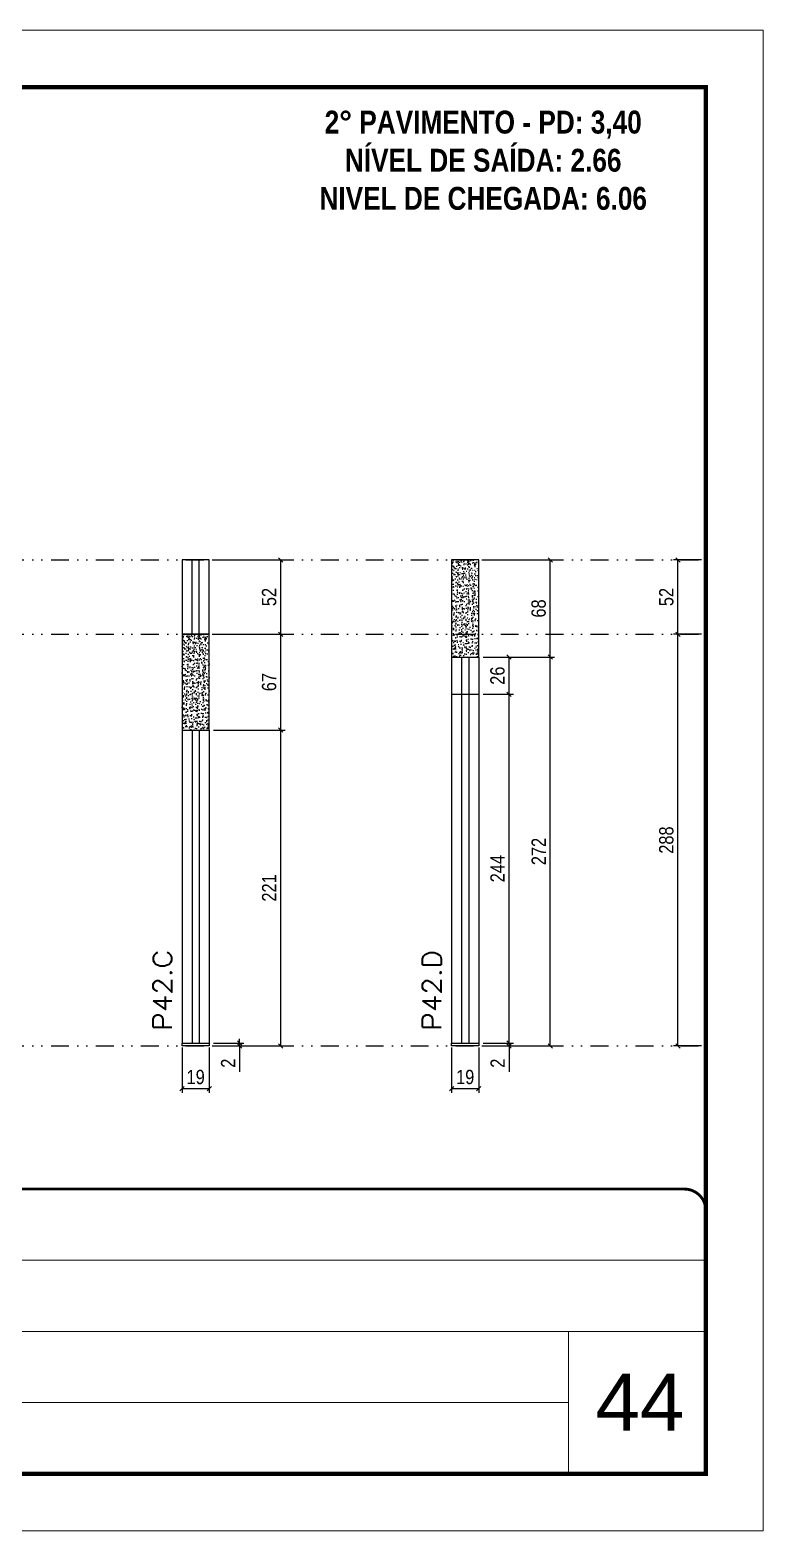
# Model space of a CAD drawing. Extents: x 14400 to 24104, y -21631 to 6985.
# Drawn here: x 20141 to 20653, y -5551 to -4501 of the extents above; entities that cross this region are included whole.
import ezdxf

# ---------------------------------------------------------------- set-up
doc = ezdxf.new("R2010")
doc.units = 0
for name, pattern in [('CONTINUO', [0]), ('DASHED', [0.75, 0.5, -0.25]), ('DIVIDE2', [0.625, 0.25, -0.125, 0, -0.125, 0, -0.125])]:
    doc.linetypes.add(name, pattern=pattern)
for name, color, linetype, lineweight in [('CARIMBO', 255, 'Continuous', 9), ('Folhas', 255, 'Continuous', 9), ('SARRAFO DE PRESSAO', 251, 'DASHED', 9), ('Texto Seção', 7, 'Continuous', 15)]:
    doc.layers.add(name, color=color, linetype=linetype, lineweight=lineweight)
for name, color, linetype in [('COTA', 241, 'Continuous'), ('NOMENCLATURA', 7, 'Continuous'), ('Nível', 160, 'Continuous'), ('Painéis', 200, 'Continuous'), ('SARR_2.2x7', 40, 'Continuous')]:
    doc.layers.add(name, color=color, linetype=linetype)
doc.styles.add('ARIAL', font='arial.ttf')
doc.styles.add('COTA TECNICA', font='techl___.ttf', dxfattribs={"height": 10})
doc.styles.add('COTA TECNICA-50', font='techl___.ttf', dxfattribs={"height": 10})
doc.styles.add('REGUA-120', font='ROMANS.shx', dxfattribs={"height": 15})
doc.styles.add('ROMANC', font='techb___.ttf', dxfattribs={"height": 2.5})
doc.dimstyles.new('COTA PAINEL-50', dxfattribs={"dimtxt": 10, "dimasz": 3, "dimexe": 3, "dimexo": 3, "dimgap": 3, "dimtad": 1, "dimdec": 1, "dimzin": 12, "dimdsep": 46, "dimtxsty": 'COTA TECNICA-50', "dimblk1": 'OBLIQUE', "dimblk2": 'OBLIQUE', "dimsah": 1, "dimcen": 0.9, "dimclrd": 4, "dimclre": 4, "dimclrt": 240, "dimadec": 1, "dimazin": 3, "dimtfac": 1, "dimtdec": 1, "dimtmove": 0, "dimatfit": 3, "dimfxl": 1, "dimtolj": 1, "dimtzin": 12, "dimarcsym": 0})
doc.dimstyles.new('PAINEL', dxfattribs={"dimtxt": 10, "dimasz": 3, "dimexe": 3, "dimexo": 3, "dimgap": 3, "dimtad": 1, "dimdec": 1, "dimzin": 12, "dimdsep": 46, "dimtxsty": 'COTA TECNICA', "dimblk1": 'OBLIQUE', "dimblk2": 'OBLIQUE', "dimsah": 1, "dimcen": 0.9, "dimclrd": 4, "dimclre": 4, "dimclrt": 240, "dimadec": 1, "dimazin": 3, "dimtfac": 1, "dimtdec": 1, "dimtmove": 0, "dimatfit": 3, "dimfxl": 1, "dimtolj": 1, "dimtzin": 12, "dimarcsym": 0})

# ---------------------------------------------------------------- blocks, each defined once
blk = doc.blocks.new('9999999999')
at = {"color": 30, "linetype": 'CONTINUO'}
for p, q in [((98564.6, 34379.6), (99584, 34379.6)), ((98564.6, 34329.8), (99488, 34329.8)), ((99584, 34329.8), (99488, 34329.8)), ((99488, 34329.8), (99488, 34230.2)), ((98564.6, 34280), (99488, 34280))]:
    blk.add_line(p, q, dxfattribs=at)
at = {"color": 30, "linetype": 'CONTINUO', "const_width": 2}
blk.add_lwpolyline([(99584, 34230.2), (99584, 34414.4, 0.414214), (99569, 34429.4), (98229, 34429.4, 0.414214), (98214, 34414.4), (98214, 34245.2, 0.414214), (98229, 34230.2), (99584, 34230.2)], format="xyb", dxfattribs=at)
at = {"layer": 'Folhas'}
blk.add_lwpolyline([(98139, 34190.2), (99624, 34190.2), (99624, 35240.2), (98139, 35240.2)], close=True, dxfattribs=at)
at = {"layer": 'Folhas', "color": 30, "const_width": 3}
blk.add_lwpolyline([(98214, 34230.2), (99584, 34230.2), (99584, 35200.2), (98214, 35200.2)], close=True, dxfattribs=at)
blk = doc.blocks.new('_Oblique')
at = {"color": 0, "linetype": 'ByBlock', "lineweight": -2}
blk.add_line((-0.5, -0.5), (0.5, 0.5), dxfattribs=at)
blk = doc.blocks.new('*D2135')
at = {"layer": 'COTA', "color": 4, "lineweight": -2, "transparency": 16777216}
for p, q in [((20610.5, -4923.7), (20591, -4923.7)), ((20594, -5211.7), (20594, -4923.7)), ((20610.5, -5211.7), (20591, -5211.7))]:
    blk.add_line(p, q, dxfattribs=at)
at = {"layer": 'Defpoints', "color": 0, "transparency": 16777216}
for p in [(20594, -4923.7), (20613.5, -4923.7), (20613.5, -5211.7)]:
    blk.add_point(p, dxfattribs=at)
at = {"layer": 'COTA', "color": 4, "lineweight": -2, "transparency": 16777216, "xscale": 3, "yscale": 3, "zscale": 3}
for p, rotation in [((20594, -4923.7), 90), ((20594, -5211.7), 270)]:
    blk.add_blockref('_Oblique', p, dxfattribs=dict(at, rotation=rotation))
at = {"layer": 'COTA', "color": 240, "transparency": 16777216, "insert": (20585.9, -5067.7), "char_height": 10, "attachment_point": 5, "rotation": 90, "style": 'COTA TECNICA'}
blk.add_mtext('\\A1;288', dxfattribs=at)
blk = doc.blocks.new('*D2136')
at = {"layer": 'COTA', "color": 4, "lineweight": -2, "transparency": 16777216}
for p, q in [((20610.5, -4871.7), (20591, -4871.7)), ((20594, -4923.7), (20594, -4871.7)), ((20610.5, -4923.7), (20591, -4923.7))]:
    blk.add_line(p, q, dxfattribs=at)
at = {"layer": 'Defpoints', "color": 0, "transparency": 16777216}
for p in [(20594, -4871.7), (20613.5, -4871.7), (20613.5, -4923.7)]:
    blk.add_point(p, dxfattribs=at)
at = {"layer": 'COTA', "color": 4, "lineweight": -2, "transparency": 16777216, "xscale": 3, "yscale": 3, "zscale": 3}
for p, rotation in [((20594, -4871.7), 90), ((20594, -4923.7), 270)]:
    blk.add_blockref('_Oblique', p, dxfattribs=dict(at, rotation=rotation))
at = {"layer": 'COTA', "color": 240, "transparency": 16777216, "insert": (20585.9, -4897.7), "char_height": 10, "attachment_point": 5, "rotation": 90, "style": 'COTA TECNICA'}
blk.add_mtext('\\A1;52', dxfattribs=at)
blk = doc.blocks.new('*D2159')
at = {"layer": 'COTA', "color": 4, "lineweight": -2, "transparency": 16777216}
for p, q in [((20247.2, -5212.7), (20247.2, -5244.6)), ((20266.2, -5212.7), (20266.2, -5244.6)), ((20247.2, -5241.6), (20266.2, -5241.6))]:
    blk.add_line(p, q, dxfattribs=at)
at = {"layer": 'Defpoints', "color": 0, "transparency": 16777216}
for p in [(20247.2, -5209.7), (20266.2, -5209.7), (20266.2, -5241.6)]:
    blk.add_point(p, dxfattribs=at)
at = {"layer": 'COTA', "color": 4, "lineweight": -2, "transparency": 16777216, "xscale": 3, "yscale": 3, "zscale": 3, "rotation": 180}
blk.add_blockref('_Oblique', (20247.2, -5241.6), dxfattribs=at)
at = {"layer": 'COTA', "color": 4, "lineweight": -2, "transparency": 16777216, "xscale": 3, "yscale": 3, "zscale": 3}
blk.add_blockref('_Oblique', (20266.2, -5241.6), dxfattribs=at)
at = {"layer": 'COTA', "color": 240, "transparency": 16777216, "insert": (20256.7, -5233.5), "char_height": 10, "attachment_point": 5, "style": 'COTA TECNICA'}
blk.add_mtext('\\A1;19', dxfattribs=at)
blk = doc.blocks.new('*D2160')
at = {"layer": 'COTA', "color": 4, "lineweight": -2, "transparency": 16777216}
for p, q in [((20287.4, -5209.7), (20287.4, -5206.7)), ((20269.2, -5209.7), (20290.4, -5209.7)), ((20269.2, -5211.7), (20290.4, -5211.7)), ((20287.4, -5209.7), (20287.4, -5211.7)), ((20287.4, -5211.7), (20287.4, -5229.9))]:
    blk.add_line(p, q, dxfattribs=at)
at = {"layer": 'Defpoints', "color": 0, "transparency": 16777216}
for p in [(20266.2, -5209.7), (20266.2, -5211.7), (20287.4, -5209.7)]:
    blk.add_point(p, dxfattribs=at)
at = {"layer": 'COTA', "color": 4, "lineweight": -2, "transparency": 16777216, "xscale": 3, "yscale": 3, "zscale": 3}
for p, rotation in [((20287.4, -5209.7), 270), ((20287.4, -5211.7), 90)]:
    blk.add_blockref('_Oblique', p, dxfattribs=dict(at, rotation=rotation))
at = {"layer": 'COTA', "color": 240, "transparency": 16777216, "insert": (20279.4, -5223.8), "char_height": 10, "attachment_point": 5, "rotation": 90, "style": 'COTA TECNICA-50'}
blk.add_mtext('\\A1;2', dxfattribs=at)
blk = doc.blocks.new('*D2161')
at = {"layer": 'COTA', "color": 4, "lineweight": -2, "transparency": 16777216}
for p, q in [((20269.2, -4990.7), (20319.2, -4990.7)), ((20316.2, -5211.7), (20316.2, -4990.7)), ((20269.2, -5211.7), (20319.2, -5211.7))]:
    blk.add_line(p, q, dxfattribs=at)
at = {"layer": 'Defpoints', "color": 0, "transparency": 16777216}
for p in [(20266.2, -4990.7), (20316.2, -4990.7), (20266.2, -5211.7)]:
    blk.add_point(p, dxfattribs=at)
at = {"layer": 'COTA', "color": 4, "lineweight": -2, "transparency": 16777216, "xscale": 3, "yscale": 3, "zscale": 3}
for p, rotation in [((20316.2, -4990.7), 90), ((20316.2, -5211.7), 270)]:
    blk.add_blockref('_Oblique', p, dxfattribs=dict(at, rotation=rotation))
at = {"layer": 'COTA', "color": 240, "transparency": 16777216, "insert": (20308.1, -5101.2), "char_height": 10, "attachment_point": 5, "rotation": 90, "style": 'COTA TECNICA-50'}
blk.add_mtext('\\A1;221', dxfattribs=at)
blk = doc.blocks.new('*D2162')
at = {"layer": 'COTA', "color": 4, "lineweight": -2, "transparency": 16777216}
for p, q in [((20269.2, -4923.7), (20319.2, -4923.7)), ((20316.2, -4990.7), (20316.2, -4923.7)), ((20269.2, -4990.7), (20319.2, -4990.7))]:
    blk.add_line(p, q, dxfattribs=at)
at = {"layer": 'Defpoints', "color": 0, "transparency": 16777216}
for p in [(20266.2, -4923.7), (20316.2, -4923.7), (20266.2, -4990.7)]:
    blk.add_point(p, dxfattribs=at)
at = {"layer": 'COTA', "color": 4, "lineweight": -2, "transparency": 16777216, "xscale": 3, "yscale": 3, "zscale": 3}
for p, rotation in [((20316.2, -4923.7), 90), ((20316.2, -4990.7), 270)]:
    blk.add_blockref('_Oblique', p, dxfattribs=dict(at, rotation=rotation))
at = {"layer": 'COTA', "color": 240, "transparency": 16777216, "insert": (20308.1, -4957.2), "char_height": 10, "attachment_point": 5, "rotation": 90, "style": 'COTA TECNICA'}
blk.add_mtext('\\A1;67', dxfattribs=at)
blk = doc.blocks.new('*D2163')
at = {"layer": 'COTA', "color": 4, "lineweight": -2, "transparency": 16777216}
for p, q in [((20269.2, -4871.7), (20319.2, -4871.7)), ((20316.2, -4923.7), (20316.2, -4871.7)), ((20269.2, -4923.7), (20319.2, -4923.7))]:
    blk.add_line(p, q, dxfattribs=at)
at = {"layer": 'Defpoints', "color": 0, "transparency": 16777216}
for p in [(20266.2, -4871.7), (20316.2, -4871.7), (20266.2, -4923.7)]:
    blk.add_point(p, dxfattribs=at)
at = {"layer": 'COTA', "color": 4, "lineweight": -2, "transparency": 16777216, "xscale": 3, "yscale": 3, "zscale": 3}
for p, rotation in [((20316.2, -4871.7), 90), ((20316.2, -4923.7), 270)]:
    blk.add_blockref('_Oblique', p, dxfattribs=dict(at, rotation=rotation))
at = {"layer": 'COTA', "color": 240, "transparency": 16777216, "insert": (20308.1, -4897.7), "char_height": 10, "attachment_point": 5, "rotation": 90, "style": 'COTA TECNICA'}
blk.add_mtext('\\A1;52', dxfattribs=at)
blk = doc.blocks.new('*D2164')
at = {"layer": 'COTA', "color": 4, "lineweight": -2, "transparency": 16777216}
for p, q in [((20435.7, -5212.7), (20435.7, -5244.6)), ((20454.7, -5212.7), (20454.7, -5244.6)), ((20435.7, -5241.6), (20454.7, -5241.6))]:
    blk.add_line(p, q, dxfattribs=at)
at = {"layer": 'Defpoints', "color": 0, "transparency": 16777216}
for p in [(20435.7, -5209.7), (20454.7, -5209.7), (20454.7, -5241.6)]:
    blk.add_point(p, dxfattribs=at)
at = {"layer": 'COTA', "color": 4, "lineweight": -2, "transparency": 16777216, "xscale": 3, "yscale": 3, "zscale": 3, "rotation": 180}
blk.add_blockref('_Oblique', (20435.7, -5241.6), dxfattribs=at)
at = {"layer": 'COTA', "color": 4, "lineweight": -2, "transparency": 16777216, "xscale": 3, "yscale": 3, "zscale": 3}
blk.add_blockref('_Oblique', (20454.7, -5241.6), dxfattribs=at)
at = {"layer": 'COTA', "color": 240, "transparency": 16777216, "insert": (20445.2, -5233.5), "char_height": 10, "attachment_point": 5, "style": 'COTA TECNICA'}
blk.add_mtext('\\A1;19', dxfattribs=at)
blk = doc.blocks.new('*D2165')
at = {"layer": 'COTA', "color": 4, "lineweight": -2, "transparency": 16777216}
for p, q in [((20475.9, -5209.7), (20475.9, -5206.7)), ((20457.7, -5209.7), (20478.9, -5209.7)), ((20457.7, -5211.7), (20478.9, -5211.7)), ((20475.9, -5209.7), (20475.9, -5211.7)), ((20475.9, -5211.7), (20475.9, -5229.9))]:
    blk.add_line(p, q, dxfattribs=at)
at = {"layer": 'Defpoints', "color": 0, "transparency": 16777216}
for p in [(20454.7, -5209.7), (20454.7, -5211.7), (20475.9, -5209.7)]:
    blk.add_point(p, dxfattribs=at)
at = {"layer": 'COTA', "color": 4, "lineweight": -2, "transparency": 16777216, "xscale": 3, "yscale": 3, "zscale": 3}
for p, rotation in [((20475.9, -5209.7), 270), ((20475.9, -5211.7), 90)]:
    blk.add_blockref('_Oblique', p, dxfattribs=dict(at, rotation=rotation))
at = {"layer": 'COTA', "color": 240, "transparency": 16777216, "insert": (20467.9, -5223.8), "char_height": 10, "attachment_point": 5, "rotation": 90, "style": 'COTA TECNICA-50'}
blk.add_mtext('\\A1;2', dxfattribs=at)
blk = doc.blocks.new('*D2166')
at = {"layer": 'COTA', "color": 4, "lineweight": -2, "transparency": 16777216}
for p, q in [((20457.7, -4939.7), (20507.7, -4939.7)), ((20504.7, -5211.7), (20504.7, -4939.7)), ((20457.7, -5211.7), (20507.7, -5211.7))]:
    blk.add_line(p, q, dxfattribs=at)
at = {"layer": 'Defpoints', "color": 0, "transparency": 16777216}
for p in [(20454.7, -4939.7), (20504.7, -4939.7), (20454.7, -5211.7)]:
    blk.add_point(p, dxfattribs=at)
at = {"layer": 'COTA', "color": 4, "lineweight": -2, "transparency": 16777216, "xscale": 3, "yscale": 3, "zscale": 3}
for p, rotation in [((20504.7, -4939.7), 90), ((20504.7, -5211.7), 270)]:
    blk.add_blockref('_Oblique', p, dxfattribs=dict(at, rotation=rotation))
at = {"layer": 'COTA', "color": 240, "transparency": 16777216, "insert": (20496.6, -5075.7), "char_height": 10, "attachment_point": 5, "rotation": 90, "style": 'COTA TECNICA-50'}
blk.add_mtext('\\A1;272', dxfattribs=at)
blk = doc.blocks.new('*D2167')
at = {"layer": 'COTA', "color": 4, "lineweight": -2, "transparency": 16777216}
for p, q in [((20457.7, -4871.7), (20507.7, -4871.7)), ((20504.7, -4939.7), (20504.7, -4871.7)), ((20457.7, -4939.7), (20507.7, -4939.7))]:
    blk.add_line(p, q, dxfattribs=at)
at = {"layer": 'Defpoints', "color": 0, "transparency": 16777216}
for p in [(20454.7, -4871.7), (20504.7, -4871.7), (20454.7, -4939.7)]:
    blk.add_point(p, dxfattribs=at)
at = {"layer": 'COTA', "color": 4, "lineweight": -2, "transparency": 16777216, "xscale": 3, "yscale": 3, "zscale": 3}
for p, rotation in [((20504.7, -4871.7), 90), ((20504.7, -4939.7), 270)]:
    blk.add_blockref('_Oblique', p, dxfattribs=dict(at, rotation=rotation))
at = {"layer": 'COTA', "color": 240, "transparency": 16777216, "insert": (20496.6, -4905.7), "char_height": 10, "attachment_point": 5, "rotation": 90, "style": 'COTA TECNICA'}
blk.add_mtext('\\A1;68', dxfattribs=at)
blk = doc.blocks.new('*D2169')
at = {"layer": 'COTA', "color": 4, "lineweight": -2, "transparency": 16777216}
for p, q in [((20457.7, -4965.7), (20478.9, -4965.7)), ((20475.9, -5209.7), (20475.9, -4965.7)), ((20457.7, -5209.7), (20478.9, -5209.7))]:
    blk.add_line(p, q, dxfattribs=at)
at = {"layer": 'Defpoints', "color": 0, "transparency": 16777216}
for p in [(20454.7, -4965.7), (20475.9, -4965.7), (20454.7, -5209.7)]:
    blk.add_point(p, dxfattribs=at)
at = {"layer": 'COTA', "color": 4, "lineweight": -2, "transparency": 16777216, "xscale": 3, "yscale": 3, "zscale": 3}
for p, rotation in [((20475.9, -4965.7), 90), ((20475.9, -5209.7), 270)]:
    blk.add_blockref('_Oblique', p, dxfattribs=dict(at, rotation=rotation))
at = {"layer": 'COTA', "color": 240, "transparency": 16777216, "insert": (20467.8, -5087.7), "char_height": 10, "attachment_point": 5, "rotation": 90, "style": 'COTA TECNICA'}
blk.add_mtext('\\A1;244', dxfattribs=at)
blk = doc.blocks.new('*D2168')
at = {"layer": 'COTA', "color": 4, "lineweight": -2, "transparency": 16777216}
for p, q in [((20457.7, -4939.7), (20478.9, -4939.7)), ((20475.9, -4965.7), (20475.9, -4939.7)), ((20457.7, -4965.7), (20478.9, -4965.7))]:
    blk.add_line(p, q, dxfattribs=at)
at = {"layer": 'Defpoints', "color": 0, "transparency": 16777216}
for p in [(20454.7, -4939.7), (20475.9, -4939.7), (20454.7, -4965.7)]:
    blk.add_point(p, dxfattribs=at)
at = {"layer": 'COTA', "color": 4, "lineweight": -2, "transparency": 16777216, "xscale": 3, "yscale": 3, "zscale": 3}
for p, rotation in [((20475.9, -4939.7), 90), ((20475.9, -4965.7), 270)]:
    blk.add_blockref('_Oblique', p, dxfattribs=dict(at, rotation=rotation))
at = {"layer": 'COTA', "color": 240, "transparency": 16777216, "insert": (20467.8, -4952.7), "char_height": 10, "attachment_point": 5, "rotation": 90, "style": 'COTA TECNICA'}
blk.add_mtext('\\A1;26', dxfattribs=at)

msp = doc.modelspace()

# ---------------------------------------------------------------- hatches: boundary and pattern name
at = {"layer": 'COTA'}
h = msp.add_hatch(dxfattribs=at)
h.set_pattern_fill('AR-CONC', color=256, scale=0.03)
h.set_pattern_definition([(50, (1692.6367, -9164.601), (5.4655401, -0.4781726), [0.5715, -6.2865]), (355, (1692.6367, -9164.601), (-1.0573026, 5.7317054), [0.4572, -5.0292175]), (100.451445, (1693.092, -9164.6407), (4.4082374, 5.2535326), [0.4857003, -5.3427073]), (46.1842, (1692.6367, -9163.077), (8.1323712, -1.2612698), [0.85725, -9.42975]), (96.635558, (1693.314, -9163.182), (7.122124, 7.4227837), [0.7285507, -8.0140682]), (351.18415, (1692.637, -9163.077), (7.122124, 7.4227837), [0.685799, -7.543792]), (21, (1693.3987, -9163.458), (4.5484317, -3.0679559), [0.5715, -6.2865]), (326, (1693.3987, -9163.458), (1.8540609, 5.525639), [0.4572, -5.0292]), (71.451445, (1693.7777, -9163.7135), (6.4024926, 2.457683), [0.4857003, -5.3426981]), (37.5, (1692.6367, -9164.6009), (0.0926581, 2.53665117), [0, -4.96824, 0, -5.1054, 0, -5.04825]), (7.5, (1692.6367, -9164.6009), (2.00458988, 3.00541724), [0, -2.91084, 0, -4.85394, 0, -1.92405]), (327.5, (1690.9374, -9164.6009), (4.06771786, -0.17186232), [0, -1.905, 0, -5.9436, 0, -7.8867]), (317.5, (1690.1754, -9164.601), (4.44387544, 0.7627947), [0, -2.4765, 0, -3.94716, 0, -5.6007])])
h.paths.add_polyline_path([(20454.69, -4871.74), (20435.69, -4871.74), (20435.69, -4939.74), (20454.69, -4939.74)])
h = msp.add_hatch(dxfattribs=at)
h.set_pattern_fill('AR-CONC', color=256, scale=0.03)
h.set_pattern_definition([(50, (1504.1363, -9216.601), (5.4655401, -0.4781726), [0.5715, -6.2865]), (355, (1504.1363, -9216.601), (-1.0573026, 5.7317054), [0.4572, -5.0292175]), (100.451445, (1504.592, -9216.6407), (4.4082374, 5.2535326), [0.4857003, -5.3427073]), (46.1842, (1504.136, -9215.077), (8.1323712, -1.2612698), [0.85725, -9.42975]), (96.635558, (1504.814, -9215.182), (7.122124, 7.4227837), [0.7285507, -8.0140682]), (351.18415, (1504.136, -9215.077), (7.122124, 7.4227837), [0.685799, -7.543792]), (21, (1504.8983, -9215.458), (4.5484317, -3.0679559), [0.5715, -6.2865]), (326, (1504.8983, -9215.458), (1.8540609, 5.525639), [0.4572, -5.0292]), (71.451445, (1505.2773, -9215.7135), (6.4024926, 2.457683), [0.4857003, -5.3426981]), (37.5, (1504.1363, -9216.6009), (0.0926581, 2.53665117), [0, -4.96824, 0, -5.1054, 0, -5.04825]), (7.5, (1504.1363, -9216.6009), (2.00458988, 3.00541724), [0, -2.91084, 0, -4.85394, 0, -1.92405]), (327.5, (1502.437, -9216.6009), (4.06771786, -0.17186232), [0, -1.905, 0, -5.9436, 0, -7.8867]), (317.5, (1501.675, -9216.601), (4.44387544, 0.7627947), [0, -2.4765, 0, -3.94716, 0, -5.6007])])
h.paths.add_polyline_path([(20266.19, -4923.74), (20247.19, -4923.74), (20247.19, -4990.74), (20266.19, -4990.74)])

# ---------------------------------------------------------------- linework, layer by layer
for points in [[(20435.69, -4939.74), (20454.69, -4939.74), (20454.69, -4871.74), (20435.69, -4871.74)], [(20247.19, -4990.74), (20266.19, -4990.74), (20266.19, -4923.74), (20247.19, -4923.74)]]:
    msp.add_lwpolyline(points, close=True, dxfattribs=at)
at = {"layer": 'Nível', "color": 4, "linetype": 'DIVIDE2', "ltscale": 50}
for p, q in [((19243.47, -4871.74), (20613.47, -4871.74)), ((19243.47, -4923.74), (20613.47, -4923.74)), ((19243.47, -5211.74), (20613.47, -5211.74)), ((19243.47, -5211.74), (20613.47, -5211.74))]:
    msp.add_line(p, q, dxfattribs=at)
at = {"layer": 'Painéis'}
for p, q in [((20435.69, -4939.74), (20435.69, -5209.74)), ((20435.69, -4939.74), (20454.69, -4939.74)), ((20454.69, -4939.74), (20454.69, -5209.74)), ((20435.69, -4965.74), (20454.69, -4965.74)), ((20247.19, -4990.74), (20247.19, -5209.74)), ((20247.19, -4990.74), (20266.19, -4990.74)), ((20266.19, -4990.74), (20266.19, -5209.74)), ((20247.19, -5209.74), (20266.19, -5209.74)), ((20247.19, -5211.74), (20247.19, -5209.74)), ((20266.19, -5211.74), (20247.19, -5211.74)), ((20266.19, -5209.74), (20266.19, -5211.74)), ((20435.69, -5209.74), (20454.69, -5209.74)), ((20435.69, -5211.74), (20435.69, -5209.74)), ((20454.69, -5211.74), (20435.69, -5211.74)), ((20454.69, -5209.74), (20454.69, -5211.74))]:
    msp.add_line(p, q, dxfattribs=at)
msp.add_lwpolyline([(20247.19, -4923.74), (20266.19, -4923.74), (20266.19, -4871.74), (20247.19, -4871.74)], close=True, dxfattribs=at)
at = {"layer": 'SARR_2.2x7'}
for p, q in [((20254.19, -4923.74), (20254.19, -4871.74)), ((20259.19, -4923.74), (20259.19, -4871.74)), ((20442.69, -4939.74), (20442.69, -5209.74)), ((20447.69, -4939.74), (20447.69, -5209.74)), ((20254.19, -4990.74), (20254.19, -5209.74)), ((20259.19, -4990.74), (20259.19, -5209.74))]:
    msp.add_line(p, q, dxfattribs=at)

# ---------------------------------------------------------------- block references
at = {"layer": 'SARRAFO DE PRESSAO', "color": 6, "linetype": 'ByBlock'}
msp.add_blockref('9999999999', (-78970.51, -39741.23), dxfattribs=at)

# ---------------------------------------------------------------- texts
at = {"layer": 'CARIMBO', "style": 'ARIAL'}
msp.add_text('44', height=40, dxfattribs=at).set_placement((20536.33, -5480.88))
at = {"layer": 'NOMENCLATURA', "color": 2, "insert": (20457.79, -4557.44), "char_height": 16, "attachment_point": 2, "style": 'ROMANC'}
msp.add_mtext_dynamic_manual_height_columns('2° PAVIMENTO - PD: 3,40\\PNÍVEL DE SAÍDA: 2.66\\PNIVEL DE CHEGADA: 6.06', width=432.3511, gutter_width=1, heights=[0], dxfattribs=at)
at = {"layer": 'Texto Seção', "style": 'REGUA-120', "width": 1.1}
for s, p in [('P42.C', (20239.94, -5200.98)), ('P42.D', (20428.44, -5200.98))]:
    msp.add_text(s, height=13, rotation=90, dxfattribs=at).set_placement(p)

# ---------------------------------------------------------------- dimensions: what is measured, and where the dimension line sits
at = {"layer": 'COTA'}
for base, p1, p2, dimstyle, picture, middle in [((20316.18, -4871.74), (20266.19, -4923.74), (20266.19, -4871.74), 'PAINEL', '*D2163', (20308.07, -4897.74)), ((20504.68, -4871.74), (20454.69, -4939.74), (20454.69, -4871.74), 'PAINEL', '*D2167', (20496.56, -4905.74)), ((20594.01, -4871.74), (20613.47, -4923.74), (20613.47, -4871.74), 'PAINEL', '*D2136', (20585.9, -4897.74)), ((20316.18, -4923.74), (20266.19, -4990.74), (20266.19, -4923.74), 'PAINEL', '*D2162', (20308.08, -4957.24)), ((20594.01, -4923.74), (20613.47, -5211.74), (20613.47, -4923.74), 'PAINEL', '*D2135', (20585.92, -5067.74)), ((20504.68, -4939.74), (20454.69, -5211.74), (20454.69, -4939.74), 'COTA PAINEL-50', '*D2166', (20496.61, -5075.74)), ((20475.88, -4965.74), (20454.69, -5209.74), (20454.69, -4965.74), 'PAINEL', '*D2169', (20467.81, -5087.74)), ((20316.18, -4990.74), (20266.19, -5211.74), (20266.19, -4990.74), 'COTA PAINEL-50', '*D2161', (20308.12, -5101.24))]:
    dim = msp.add_linear_dim(base=base, p1=p1, p2=p2, angle=90, dimstyle=dimstyle, dxfattribs=at)
    dim.commit()
    dim.dimension.update_dxf_attribs({"geometry": picture, "text_midpoint": middle})
dim = msp.add_linear_dim(base=(20475.88, -4939.74), p1=(20454.69, -4965.74), p2=(20454.69, -4939.74), angle=90, dimstyle='PAINEL', override={"dimtmove": 1}, dxfattribs=at)
dim.commit()
dim.dimension.update_dxf_attribs({"geometry": '*D2168', "text_midpoint": (20467.78, -4952.74)})
for base, p1, p2, picture, middle in [((20287.38, -5209.74), (20266.19, -5211.74), (20266.19, -5209.74), '*D2160', (20287.38, -5223.8)), ((20475.88, -5209.74), (20454.69, -5211.74), (20454.69, -5209.74), '*D2165', (20475.88, -5223.8))]:
    dim = msp.add_linear_dim(base=base, p1=p1, p2=p2, angle=90, dimstyle='COTA PAINEL-50', dxfattribs=at)
    dim.commit()
    dim.dimension.update_dxf_attribs({"geometry": picture, "text_midpoint": middle, "dimtype": 160})
for base, p1, p2, picture, middle in [((20266.19, -5241.63), (20247.19, -5209.74), (20266.19, -5209.74), '*D2159', (20256.69, -5233.55)), ((20454.69, -5241.63), (20435.69, -5209.74), (20454.69, -5209.74), '*D2164', (20445.19, -5233.55))]:
    dim = msp.add_linear_dim(base=base, p1=p1, p2=p2, dimstyle='PAINEL', override={"dimarcsym": 2}, dxfattribs=at)
    dim.commit()
    dim.dimension.update_dxf_attribs({"geometry": picture, "text_midpoint": middle})

doc.saveas('drawing.dxf')
